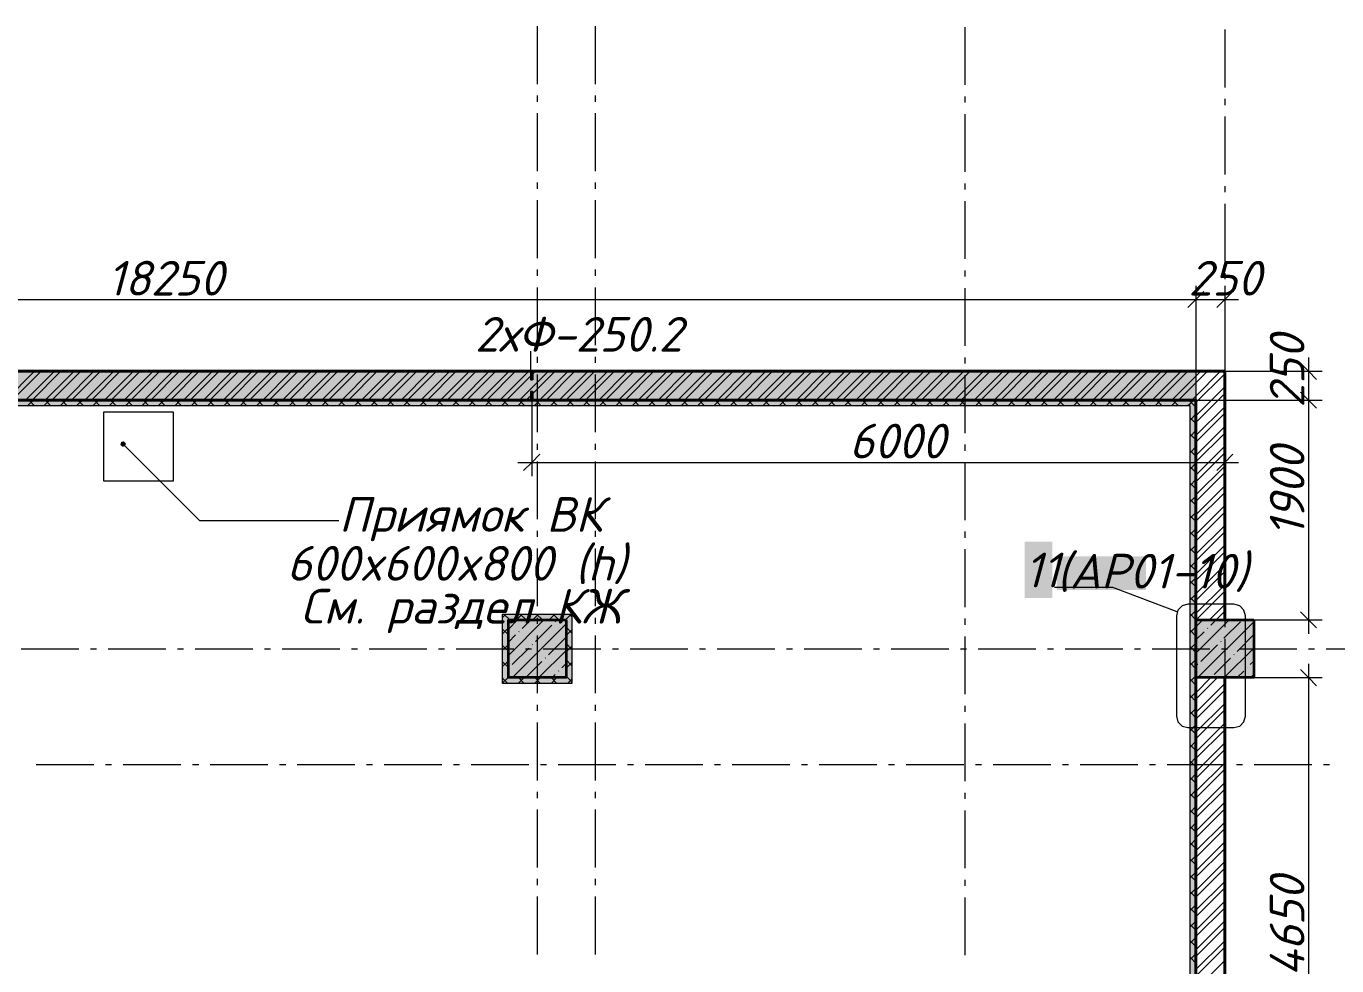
# Model space of a CAD drawing. Header units: millimetres. Extents: x -81576 to 1046824, y -248937 to 691537.
# Drawn here: x 158413 to 169755, y 669599 to 677726 of the extents above; entities that cross this region are included whole.
import ezdxf

# ---------------------------------------------------------------- set-up
doc = ezdxf.new("R2010")
doc.units = ezdxf.units.MM
doc.layers.add('PDF _Геометрия', color=7, linetype='Continuous', true_color=0x1d1d1d)
doc.layers.add('PDF _Сплошная заливка', color=7, linetype='Continuous', true_color=0xffffff)
doc.layers.add('PDF _Текст', color=7, linetype='Continuous')
doc.styles.add('PDF ISOCPEUR Italic', font='isocpeui.ttf')

msp = doc.modelspace()

# ---------------------------------------------------------------- hatches: boundary and pattern name
at = {"layer": 'PDF _Сплошная заливка', "true_color": 0x636466, "transparency": 33554559}
for points in [[(150286, 674491.1), (168536, 674491.1), (168536, 674741.1), (150286, 674741.1)], [(168486, 674441.1), (168486, 674491.1), (150286, 674491.1), (150286, 674441.1)], [(168486, 664391.1), (168536, 664391.1), (168536, 674491.1), (168486, 674491.1)], [(159234.3, 674129.5), (159227.8, 674105.4), (159245.5, 674087.7), (159269.7, 674094.1), (159276.1, 674118.3), (159258.5, 674136)], [(163086, 672591.1), (163086, 672641.1), (162536, 672641.1), (162536, 672591.1)], [(162586, 672041.1), (162586, 672591.1), (162536, 672591.1), (162536, 672041.1)], [(162586, 672091.1), (163086, 672091.1), (163086, 672591.1), (162586, 672591.1)], [(163136, 672091.1), (163136, 672641.1), (163086, 672641.1), (163086, 672091.1)], [(168536, 672091.1), (169036, 672091.1), (169036, 672591.1), (168536, 672591.1)], [(163136, 672041.1), (163136, 672091.1), (162586, 672091.1), (162586, 672041.1)]]:
    msp.add_hatch(color=251, dxfattribs=at).paths.add_polyline_path(points)

# ---------------------------------------------------------------- linework, layer by layer
at = {"layer": 'PDF _Геометрия', "color": 7, "lineweight": 9}
for points in [[(162836, 677726.2), (162836, 677226.2)], [(163336, 677726.2), (163336, 677226.2)], [(166536, 677719), (166536, 677219)], [(168786, 677697), (168786, 677197)], [(162836, 677126.2), (162836, 677073.3)], [(163336, 677126.2), (163336, 677073.3)], [(166536, 677119), (166536, 677066.1)], [(168786, 677097), (168786, 677044)], [(162836, 676973.3), (162836, 676473.3)], [(163336, 676973.3), (163336, 676473.3)], [(166536, 676966.1), (166536, 676466.1)], [(168786, 676944), (168786, 676444)], [(162836, 676373.3), (162836, 676320.3)], [(163336, 676373.3), (163336, 676320.3)], [(166536, 676366.1), (166536, 676313.2)], [(168786, 676344), (168786, 676291.1)], [(162836, 676220.4), (162836, 675720.3)], [(163336, 676220.4), (163336, 675720.3)], [(166536, 676213.2), (166536, 675713.2)], [(168786, 676191.1), (168786, 675691.1)], [(162836, 675620.4), (162836, 675567.4)], [(163336, 675620.4), (163336, 675567.4)], [(166536, 675613.2), (166536, 675560.3)], [(168786, 675591.1), (168786, 675538.2)], [(162836, 675467.4), (162836, 674967.4)], [(163336, 675467.4), (163336, 674967.4)], [(166536, 675460.3), (166536, 674960.3)], [(168606, 675431.8), (168536, 675361.8), (168466, 675291.8)], [(168536, 675481.8), (168536, 675361.8), (168536, 674491.1), (169510.1, 674491.1), (169630.1, 674491.1)], [(168856, 675431.8), (168786, 675361.8), (168716, 675291.8)], [(168786, 675481.8), (168786, 675361.8), (168786, 674741.1), (169510.1, 674741.1), (169630.1, 674741.1)], [(168786, 675438.2), (168786, 674938.2)], [(150166, 675361.8), (168536, 675361.8), (168906, 675361.8)], [(162779.5, 674685.6), (162779.5, 674914.1)], [(162836, 674867.4), (162836, 674814.5)], [(163336, 674867.4), (163336, 674814.5)], [(166536, 674860.3), (166536, 674807.4)], [(169510.1, 674861.1), (169510.1, 674491.1), (169510.1, 672471.1)], [(168786, 674838.2), (168786, 674785.3)], [(169580.1, 674671.1), (169510.1, 674741.1), (169440.1, 674811.1)], [(162836, 674714.5), (162836, 674214.5)], [(163336, 674714.5), (163336, 674214.5)], [(166536, 674707.4), (166536, 674207.4)], [(168786, 674685.3), (168786, 674185.3)], [(169580.1, 674421.1), (169510.1, 674491.1), (169440.1, 674561.1)], [(162787.7, 674485.1), (162787.7, 673953), (162787.7, 673833)], [(159252, 674111.8), (159913.2, 673449.6), (160452.5, 673449.6), (161119.2, 673449.6)], [(162836, 674114.5), (162836, 674061.6)], [(163336, 674114.5), (163336, 674061.6)], [(166536, 674107.4), (166536, 674054.5)], [(168786, 674085.3), (168786, 674032.4)], [(162667.7, 673953), (168906, 673953)], [(162857.7, 674023), (162787.7, 673953), (162717.7, 673883)], [(162836, 673961.6), (162836, 673461.6)], [(163336, 673961.6), (163336, 673461.6)], [(166536, 673954.5), (166536, 673454.5)], [(168856, 674023), (168786, 673953), (168716, 673883)], [(168786, 674052), (168786, 673953), (168786, 673833)], [(168786, 673932.4), (168786, 673432.4)], [(162836, 673361.6), (162836, 673308.7)], [(163336, 673361.6), (163336, 673308.7)], [(166536, 673354.5), (166536, 673301.5)], [(168786, 673332.4), (168786, 673279.5)], [(162836, 673208.7), (162836, 672708.7)], [(163336, 673208.7), (163336, 672708.7)], [(166536, 673201.5), (166536, 672701.5)], [(168786, 673179.5), (168786, 672679.5)], [(162836, 672608.7), (162836, 672555.8)], [(163336, 672608.7), (163336, 672555.8)], [(166536, 672601.5), (166536, 672548.6)], [(169036, 672591.1), (169510.1, 672591.1), (169630.1, 672591.1)], [(169580.1, 672521.1), (169510.1, 672591.1), (169440.1, 672661.1)], [(168786, 672579.5), (168786, 672526.5)], [(162836, 672455.8), (162836, 671955.8)], [(163336, 672455.8), (163336, 671955.8)], [(166536, 672448.6), (166536, 671948.6)], [(168786, 672426.5), (168786, 671926.5)], [(158369.4, 672341.1), (158869.4, 672341.1)], [(158969.4, 672341.1), (159022.3, 672341.1)], [(159122.3, 672341.1), (159622.3, 672341.1)], [(159722.3, 672341.1), (159775.2, 672341.1)], [(159875.2, 672341.1), (160375.2, 672341.1)], [(160475.2, 672341.1), (160528.1, 672341.1)], [(160628.1, 672341.1), (161128.1, 672341.1)], [(161228.1, 672341.1), (161281.1, 672341.1)], [(161381.1, 672341.1), (161881.1, 672341.1)], [(161981.1, 672341.1), (162034, 672341.1)], [(162134, 672341.1), (162634, 672341.1)], [(162734, 672341.1), (162786.9, 672341.1)], [(162886.9, 672341.1), (163386.9, 672341.1)], [(163486.9, 672341.1), (163539.8, 672341.1)], [(163639.8, 672341.1), (164139.8, 672341.1)], [(164239.8, 672341.1), (164292.7, 672341.1)], [(164392.7, 672341.1), (164892.7, 672341.1)], [(164992.7, 672341.1), (165045.7, 672341.1)], [(165145.6, 672341.1), (165645.7, 672341.1)], [(165745.7, 672341.1), (165798.6, 672341.1)], [(165898.6, 672341.1), (166398.6, 672341.1)], [(166498.6, 672341.1), (166551.5, 672341.1)], [(166651.5, 672341.1), (167151.5, 672341.1)], [(167251.5, 672341.1), (167304.4, 672341.1)], [(167404.4, 672341.1), (167904.4, 672341.1)], [(168004.4, 672341.1), (168057.3, 672341.1)], [(168157.3, 672341.1), (168657.3, 672341.1)], [(168757.3, 672341.1), (168810.2, 672341.1)], [(168910.2, 672341.1), (169410.2, 672341.1)], [(169510.2, 672341.1), (169563.2, 672341.1)], [(169663.2, 672341.1), (170163.2, 672341.1)], [(169580.1, 672021.1), (169510.1, 672091.1), (169440.1, 672161.1)], [(169510.1, 672211.1), (169510.1, 667320.8)], [(169036, 672091.1), (169510.1, 672091.1), (169630.1, 672091.1)], [(162836, 671855.8), (162836, 671802.8)], [(163336, 671855.8), (163336, 671802.8)], [(166536, 671848.6), (166536, 671795.7)], [(168786, 671826.5), (168786, 671773.6)], [(162836, 671702.8), (162836, 671202.8)], [(163336, 671702.8), (163336, 671202.8)], [(166536, 671695.7), (166536, 671195.7)], [(168786, 671673.6), (168786, 671173.6)], [(158499.7, 671341.1), (158999.7, 671341.1)], [(159099.7, 671341.1), (159152.6, 671341.1)], [(159252.6, 671341.1), (159752.6, 671341.1)], [(159852.6, 671341.1), (159905.6, 671341.1)], [(160005.6, 671341.1), (160505.6, 671341.1)], [(160605.6, 671341.1), (160658.5, 671341.1)], [(160758.5, 671341.1), (161258.5, 671341.1)], [(161358.5, 671341.1), (161411.4, 671341.1)], [(161511.4, 671341.1), (162011.4, 671341.1)], [(162111.4, 671341.1), (162164.3, 671341.1)], [(162264.3, 671341.1), (162764.3, 671341.1)], [(162864.3, 671341.1), (162917.2, 671341.1)], [(163017.2, 671341.1), (163517.2, 671341.1)], [(163617.2, 671341.1), (163670.1, 671341.1)], [(163770.1, 671341.1), (164270.1, 671341.1)], [(164370.1, 671341.1), (164423.1, 671341.1)], [(164523.1, 671341.1), (165023.1, 671341.1)], [(165123.1, 671341.1), (165176, 671341.1)], [(165276, 671341.1), (165776, 671341.1)], [(165876, 671341.1), (165928.9, 671341.1)], [(166028.9, 671341.1), (166528.9, 671341.1)], [(166628.9, 671341.1), (166681.8, 671341.1)], [(166781.8, 671341.1), (167281.8, 671341.1)], [(167381.8, 671341.1), (167434.7, 671341.1)], [(167534.7, 671341.1), (168034.7, 671341.1)], [(168134.7, 671341.1), (168187.7, 671341.1)], [(168287.7, 671341.1), (168787.7, 671341.1)], [(168887.7, 671341.1), (168940.6, 671341.1)], [(169040.6, 671341.1), (169540.6, 671341.1)], [(169640.6, 671341.1), (169693.5, 671341.1)], [(162836, 671102.8), (162836, 671049.9)], [(163336, 671102.8), (163336, 671049.9)], [(166536, 671095.7), (166536, 671042.8)], [(168786, 671073.6), (168786, 671020.7)], [(162836, 670949.9), (162836, 670449.9)], [(163336, 670949.9), (163336, 670449.9)], [(166536, 670942.8), (166536, 670442.8)], [(168786, 670920.7), (168786, 670420.7)], [(162836, 670349.9), (162836, 670297)], [(163336, 670349.9), (163336, 670297)], [(166536, 670342.8), (166536, 670289.9)], [(168786, 670320.7), (168786, 670267.8)], [(162836, 670197), (162836, 669697)], [(163336, 670197), (163336, 669697)], [(166536, 670189.9), (166536, 669689.9)], [(168786, 670167.8), (168786, 669667.8)]]:
    msp.add_lwpolyline(points, dxfattribs=at)
at = {"layer": 'PDF _Геометрия', "color": 7, "lineweight": 25}
for points in [[(162781.7, 674741.1), (162706.7, 674741.1), (162706.7, 674747.1), (162787.7, 674747.1), (162787.7, 674666.1), (162781.7, 674666.1)], [(162793.7, 674666.1), (162787.7, 674666.1), (162787.7, 674747.1), (162868.7, 674747.1), (162868.7, 674741.1), (162793.7, 674741.1)], [(162787.7, 674566.1), (162787.7, 674485.1), (162706.7, 674485.1), (162706.7, 674491.1), (162781.7, 674491.1), (162781.7, 674566.1)], [(162793.7, 674566.1), (162793.7, 674491.1), (162868.7, 674491.1), (162868.7, 674485.1), (162787.7, 674485.1), (162787.7, 674566.1)]]:
    msp.add_lwpolyline(points, close=True, dxfattribs=at)
at = {"layer": 'PDF _Геометрия', "color": 16, "lineweight": 40, "true_color": 0x800000}
for points in [[(150286, 674741.1), (168536, 674741.1), (168786, 674741.1), (168786, 672591.1)], [(168486, 674491.1), (150286, 674491.1)], [(168536, 667440.8), (168536, 674491.1)], [(168786, 672091.1), (168786, 667440.8)]]:
    msp.add_lwpolyline(points, dxfattribs=at)
at = {"layer": 'PDF _Геометрия', "color": 24, "lineweight": 9, "true_color": 0x8e1d1d}
for points in [[(158485.7, 674741.1), (158235.7, 674491.1)], [(158542.7, 674741.1), (158292.7, 674491.1)], [(158656.8, 674741.1), (158406.8, 674491.1)], [(158713.8, 674741.1), (158463.8, 674491.1)], [(158827.9, 674741.1), (158577.9, 674491.1)], [(158884.9, 674741.1), (158634.9, 674491.1)], [(158998.9, 674741.1), (158748.9, 674491.1)], [(159056, 674741.1), (158806, 674491.1)], [(159170, 674741.1), (158920, 674491.1)], [(159227, 674741.1), (158977, 674491.1)], [(159341.1, 674741.1), (159091.1, 674491.1)], [(159398.1, 674741.1), (159148.1, 674491.1)], [(159512.2, 674741.1), (159262.2, 674491.1)], [(159569.2, 674741.1), (159319.2, 674491.1)], [(159683.2, 674741.1), (159433.2, 674491.1)], [(159740.3, 674741.1), (159490.3, 674491.1)], [(159854.3, 674741.1), (159604.3, 674491.1)], [(159911.3, 674741.1), (159661.3, 674491.1)], [(160025.4, 674741.1), (159775.4, 674491.1)], [(160082.4, 674741.1), (159832.4, 674491.1)], [(160196.4, 674741.1), (159946.4, 674491.1)], [(160253.5, 674741.1), (160003.5, 674491.1)], [(160367.5, 674741.1), (160117.5, 674491.1)], [(160424.5, 674741.1), (160174.5, 674491.1)], [(160538.6, 674741.1), (160288.6, 674491.1)], [(160595.6, 674741.1), (160345.6, 674491.1)], [(160709.7, 674741.1), (160459.7, 674491.1)], [(160766.7, 674741.1), (160516.7, 674491.1)], [(160880.7, 674741.1), (160630.7, 674491.1)], [(160937.8, 674741.1), (160687.8, 674491.1)], [(161051.8, 674741.1), (160801.8, 674491.1)], [(161108.8, 674741.1), (160858.8, 674491.1)], [(161222.9, 674741.1), (160972.9, 674491.1)], [(161279.9, 674741.1), (161029.9, 674491.1)], [(161394, 674741.1), (161144, 674491.1)], [(161451, 674741.1), (161201, 674491.1)], [(161565, 674741.1), (161315, 674491.1)], [(161622.1, 674741.1), (161372.1, 674491.1)], [(161736.1, 674741.1), (161486.1, 674491.1)], [(161793.1, 674741.1), (161543.1, 674491.1)], [(161907.2, 674741.1), (161657.2, 674491.1)], [(161964.2, 674741.1), (161714.2, 674491.1)], [(162078.3, 674741.1), (161828.3, 674491.1)], [(162135.3, 674741.1), (161885.3, 674491.1)], [(162249.3, 674741.1), (161999.3, 674491.1)], [(162306.4, 674741.1), (162056.4, 674491.1)], [(162420.4, 674741.1), (162170.4, 674491.1)], [(162477.4, 674741.1), (162227.4, 674491.1)], [(162591.5, 674741.1), (162341.5, 674491.1)], [(162648.5, 674741.1), (162398.5, 674491.1)], [(162762.6, 674741.1), (162512.6, 674491.1)], [(162819.6, 674741.1), (162569.6, 674491.1)], [(162933.6, 674741.1), (162683.6, 674491.1)], [(162990.7, 674741.1), (162740.7, 674491.1)], [(163104.7, 674741.1), (162854.7, 674491.1)], [(163161.7, 674741.1), (162911.7, 674491.1)], [(163275.8, 674741.1), (163025.8, 674491.1)], [(163332.8, 674741.1), (163082.8, 674491.1)], [(163446.9, 674741.1), (163196.9, 674491.1)], [(163503.9, 674741.1), (163253.9, 674491.1)], [(163617.9, 674741.1), (163367.9, 674491.1)], [(163675, 674741.1), (163425, 674491.1)], [(163789, 674741.1), (163539, 674491.1)], [(163846, 674741.1), (163596, 674491.1)], [(163960.1, 674741.1), (163710.1, 674491.1)], [(164017.1, 674741.1), (163767.1, 674491.1)], [(164131.1, 674741.1), (163881.1, 674491.1)], [(164188.2, 674741.1), (163938.2, 674491.1)], [(164302.2, 674741.1), (164052.2, 674491.1)], [(164359.2, 674741.1), (164109.2, 674491.1)], [(164473.3, 674741.1), (164223.3, 674491.1)], [(164530.3, 674741.1), (164280.3, 674491.1)], [(164644.4, 674741.1), (164394.4, 674491.1)], [(164701.4, 674741.1), (164451.4, 674491.1)], [(164815.4, 674741.1), (164565.4, 674491.1)], [(164872.5, 674741.1), (164622.5, 674491.1)], [(164986.5, 674741.1), (164736.5, 674491.1)], [(165043.5, 674741.1), (164793.5, 674491.1)], [(165157.6, 674741.1), (164907.6, 674491.1)], [(165214.6, 674741.1), (164964.6, 674491.1)], [(165328.7, 674741.1), (165078.7, 674491.1)], [(165385.7, 674741.1), (165135.7, 674491.1)], [(165499.7, 674741.1), (165249.7, 674491.1)], [(165556.8, 674741.1), (165306.8, 674491.1)], [(165670.8, 674741.1), (165420.8, 674491.1)], [(165727.8, 674741.1), (165477.8, 674491.1)], [(165841.9, 674741.1), (165591.9, 674491.1)], [(165898.9, 674741.1), (165648.9, 674491.1)], [(166013, 674741.1), (165763, 674491.1)], [(166070, 674741.1), (165820, 674491.1)], [(166184, 674741.1), (165934, 674491.1)], [(166241.1, 674741.1), (165991.1, 674491.1)], [(166355.1, 674741.1), (166105.1, 674491.1)], [(166412.1, 674741.1), (166162.1, 674491.1)], [(166526.2, 674741.1), (166276.2, 674491.1)], [(166583.2, 674741.1), (166333.2, 674491.1)], [(166697.3, 674741.1), (166447.3, 674491.1)], [(166754.3, 674741.1), (166504.3, 674491.1)], [(166868.3, 674741.1), (166618.3, 674491.1)], [(166925.4, 674741.1), (166675.4, 674491.1)], [(167039.4, 674741.1), (166789.4, 674491.1)], [(167096.4, 674741.1), (166846.4, 674491.1)], [(167210.5, 674741.1), (166960.5, 674491.1)], [(167267.5, 674741.1), (167017.5, 674491.1)], [(167381.6, 674741.1), (167131.6, 674491.1)], [(167438.6, 674741.1), (167188.6, 674491.1)], [(167552.6, 674741.1), (167302.6, 674491.1)], [(167609.7, 674741.1), (167359.7, 674491.1)], [(167723.7, 674741.1), (167473.7, 674491.1)], [(167780.7, 674741.1), (167530.7, 674491.1)], [(167894.8, 674741.1), (167644.8, 674491.1)], [(167951.8, 674741.1), (167701.8, 674491.1)], [(168065.9, 674741.1), (167815.9, 674491.1)], [(168122.9, 674741.1), (167872.9, 674491.1)], [(168236.9, 674741.1), (167986.9, 674491.1)], [(168294, 674741.1), (168044, 674491.1)], [(168408, 674741.1), (168158, 674491.1)], [(168465, 674741.1), (168215, 674491.1)], [(168579.1, 674741.1), (168536, 674698.1), (168329.1, 674491.1)], [(168636.1, 674741.1), (168536, 674641), (168386.1, 674491.1)], [(168750.1, 674741.1), (168536, 674527), (168500.1, 674491.1)], [(168786, 674720), (168536, 674470)], [(168786, 674605.9), (168536, 674355.9)], [(168786, 674548.9), (168536, 674298.9)], [(168786, 674434.8), (168536, 674184.8)], [(168786, 674377.8), (168536, 674127.8)], [(168786, 674263.8), (168536, 674013.8)], [(168786, 674206.7), (168536, 673956.7)], [(168786, 674092.7), (168536, 673842.7)], [(168786, 674035.7), (168536, 673785.7)], [(168786, 673921.6), (168536, 673671.6)], [(168786, 673864.6), (168536, 673614.6)], [(168786, 673750.5), (168536, 673500.5)], [(168786, 673693.5), (168536, 673443.5)], [(168786, 673579.5), (168536, 673329.5)], [(168786, 673522.4), (168536, 673272.4)], [(168786, 673408.4), (168536, 673158.4)], [(168786, 673351.4), (168536, 673101.4)], [(168786, 673237.3), (168536, 672987.3)], [(168786, 673180.3), (168536, 672930.3)], [(168786, 673066.2), (168536, 672816.2)], [(168786, 673009.2), (168536, 672759.2)], [(168786, 672895.2), (168536, 672645.2)], [(168786, 672838.1), (168539, 672591.1)], [(168786, 672724.1), (168653, 672591.1)], [(168786, 672667.1), (168710.1, 672591.1)], [(168666.3, 672091.1), (168536, 671960.9)], [(168552.2, 672091.1), (168536, 672074.9)], [(168723.3, 672091.1), (168536, 671903.9)], [(168786, 672039.8), (168536, 671789.8)], [(168786, 671982.8), (168536, 671732.8)], [(168786, 671868.7), (168536, 671618.7)], [(168786, 671811.7), (168536, 671561.7)], [(168786, 671697.7), (168536, 671447.7)], [(168786, 671640.6), (168536, 671390.6)], [(168786, 671526.6), (168536, 671276.6)], [(168786, 671469.6), (168536, 671219.6)], [(168786, 671355.5), (168536, 671105.5)], [(168786, 671298.5), (168536, 671048.5)], [(168786, 671184.4), (168536, 670934.4)], [(168786, 671127.4), (168536, 670877.4)], [(168786, 671013.4), (168536, 670763.4)], [(168786, 670956.3), (168536, 670706.3)], [(168786, 670842.3), (168536, 670592.3)], [(168786, 670785.3), (168536, 670535.3)], [(168786, 670671.2), (168536, 670421.2)], [(168786, 670614.2), (168536, 670364.2)], [(168786, 670500.1), (168536, 670250.1)], [(168786, 670443.1), (168536, 670193.1)], [(168786, 670329.1), (168536, 670079.1)], [(168786, 670272), (168536, 670022)], [(168786, 670158), (168536, 669908)], [(168786, 670101), (168536, 669851)], [(168786, 669986.9), (168536, 669736.9)], [(168786, 669929.9), (168536, 669679.9)], [(168786, 669815.8), (168536, 669565.8)], [(168786, 669758.8), (168536, 669508.8)], [(168786, 669644.8), (168536, 669394.8)]]:
    msp.add_lwpolyline(points, dxfattribs=at)
at = {"layer": 'PDF _Геометрия', "color": 7, "lineweight": 40}
msp.add_lwpolyline([(150336, 674491.1), (150286, 674491.1), (150286, 674441.1), (150286, 674491.1), (168486, 674491.1), (168536, 674491.1), (168536, 667440.8)], dxfattribs=at)
at = {"layer": 'PDF _Геометрия', "color": 7, "lineweight": 13}
msp.add_lwpolyline([(168486, 664391.1), (168486, 674441.1), (150286, 674441.1), (150286, 672591.1), (150336, 672591.1), (150836, 672591.1), (150836, 672091.1), (150286, 672091.1)], dxfattribs=at)
at = {"layer": 'PDF _Геометрия', "lineweight": 9}
for points in [[(158475.2, 674491.1), (158425.2, 674441.1)], [(158435.2, 674491.1), (158485.2, 674441.1)], [(158616.6, 674491.1), (158566.6, 674441.1)], [(158576.6, 674491.1), (158626.6, 674441.1)], [(158758, 674491.1), (158708, 674441.1)], [(158718, 674491.1), (158768, 674441.1)], [(158899.4, 674491.1), (158849.4, 674441.1)], [(158859.4, 674491.1), (158909.4, 674441.1)], [(159040.9, 674491.1), (158990.9, 674441.1)], [(159000.8, 674491.1), (159050.8, 674441.1)], [(159182.3, 674491.1), (159132.3, 674441.1)], [(159142.3, 674491.1), (159192.3, 674441.1)], [(159323.7, 674491.1), (159273.7, 674441.1)], [(159283.7, 674491.1), (159333.7, 674441.1)], [(159465.1, 674491.1), (159415.1, 674441.1)], [(159425.1, 674491.1), (159475.1, 674441.1)], [(159606.5, 674491.1), (159556.5, 674441.1)], [(159566.5, 674491.1), (159616.5, 674441.1)], [(159748, 674491.1), (159698, 674441.1)], [(159708, 674491.1), (159758, 674441.1)], [(159889.4, 674491.1), (159839.4, 674441.1)], [(159849.4, 674491.1), (159899.4, 674441.1)], [(160030.8, 674491.1), (159980.8, 674441.1)], [(159990.8, 674491.1), (160040.8, 674441.1)], [(160172.2, 674491.1), (160122.2, 674441.1)], [(160132.2, 674491.1), (160182.2, 674441.1)], [(160313.7, 674491.1), (160263.7, 674441.1)], [(160273.6, 674491.1), (160323.6, 674441.1)], [(160455.1, 674491.1), (160405.1, 674441.1)], [(160415.1, 674491.1), (160465.1, 674441.1)], [(160596.5, 674491.1), (160546.5, 674441.1)], [(160556.5, 674491.1), (160606.5, 674441.1)], [(160737.9, 674491.1), (160687.9, 674441.1)], [(160697.9, 674491.1), (160747.9, 674441.1)], [(160879.3, 674491.1), (160829.3, 674441.1)], [(160839.3, 674491.1), (160889.3, 674441.1)], [(161020.8, 674491.1), (160970.8, 674441.1)], [(160980.7, 674491.1), (161030.7, 674441.1)], [(161162.2, 674491.1), (161112.2, 674441.1)], [(161122.2, 674491.1), (161172.2, 674441.1)], [(161303.6, 674491.1), (161253.6, 674441.1)], [(161263.6, 674491.1), (161313.6, 674441.1)], [(161445, 674491.1), (161395, 674441.1)], [(161405, 674491.1), (161455, 674441.1)], [(161586.4, 674491.1), (161536.4, 674441.1)], [(161546.4, 674491.1), (161596.4, 674441.1)], [(161727.9, 674491.1), (161677.9, 674441.1)], [(161687.9, 674491.1), (161737.9, 674441.1)], [(161869.3, 674491.1), (161819.3, 674441.1)], [(161829.3, 674491.1), (161879.3, 674441.1)], [(162010.7, 674491.1), (161960.7, 674441.1)], [(161970.7, 674491.1), (162020.7, 674441.1)], [(162152.1, 674491.1), (162102.1, 674441.1)], [(162112.1, 674491.1), (162162.1, 674441.1)], [(162293.6, 674491.1), (162243.6, 674441.1)], [(162253.5, 674491.1), (162303.5, 674441.1)], [(162435, 674491.1), (162385, 674441.1)], [(162395, 674491.1), (162445, 674441.1)], [(162576.4, 674491.1), (162526.4, 674441.1)], [(162536.4, 674491.1), (162586.4, 674441.1)], [(162717.8, 674491.1), (162667.8, 674441.1)], [(162677.8, 674491.1), (162727.8, 674441.1)], [(162859.2, 674491.1), (162809.2, 674441.1)], [(162819.2, 674491.1), (162869.2, 674441.1)], [(163000.7, 674491.1), (162950.7, 674441.1)], [(162960.6, 674491.1), (163010.6, 674441.1)], [(163142.1, 674491.1), (163092.1, 674441.1)], [(163102.1, 674491.1), (163152.1, 674441.1)], [(163283.5, 674491.1), (163233.5, 674441.1)], [(163243.5, 674491.1), (163293.5, 674441.1)], [(163424.9, 674491.1), (163374.9, 674441.1)], [(163384.9, 674491.1), (163434.9, 674441.1)], [(163566.3, 674491.1), (163516.3, 674441.1)], [(163526.3, 674491.1), (163576.3, 674441.1)], [(163707.8, 674491.1), (163657.8, 674441.1)], [(163667.8, 674491.1), (163717.8, 674441.1)], [(163849.2, 674491.1), (163799.2, 674441.1)], [(163809.2, 674491.1), (163859.2, 674441.1)], [(163990.6, 674491.1), (163940.6, 674441.1)], [(163950.6, 674491.1), (164000.6, 674441.1)], [(164132, 674491.1), (164082, 674441.1)], [(164092, 674491.1), (164142, 674441.1)], [(164273.5, 674491.1), (164223.5, 674441.1)], [(164233.4, 674491.1), (164283.4, 674441.1)], [(164414.9, 674491.1), (164364.9, 674441.1)], [(164374.9, 674491.1), (164424.9, 674441.1)], [(164556.3, 674491.1), (164506.3, 674441.1)], [(164516.3, 674491.1), (164566.3, 674441.1)], [(164697.7, 674491.1), (164647.7, 674441.1)], [(164657.7, 674491.1), (164707.7, 674441.1)], [(164839.1, 674491.1), (164789.1, 674441.1)], [(164799.1, 674491.1), (164849.1, 674441.1)], [(164980.6, 674491.1), (164930.6, 674441.1)], [(164940.5, 674491.1), (164990.5, 674441.1)], [(165122, 674491.1), (165072, 674441.1)], [(165082, 674491.1), (165132, 674441.1)], [(165263.4, 674491.1), (165213.4, 674441.1)], [(165223.4, 674491.1), (165273.4, 674441.1)], [(165404.8, 674491.1), (165354.8, 674441.1)], [(165364.8, 674491.1), (165414.8, 674441.1)], [(165546.2, 674491.1), (165496.2, 674441.1)], [(165506.2, 674491.1), (165556.2, 674441.1)], [(165687.7, 674491.1), (165637.7, 674441.1)], [(165647.7, 674491.1), (165697.7, 674441.1)], [(165829.1, 674491.1), (165779.1, 674441.1)], [(165789.1, 674491.1), (165839.1, 674441.1)], [(165970.5, 674491.1), (165920.5, 674441.1)], [(165930.5, 674491.1), (165980.5, 674441.1)], [(166111.9, 674491.1), (166061.9, 674441.1)], [(166071.9, 674491.1), (166121.9, 674441.1)], [(166253.4, 674491.1), (166203.4, 674441.1)], [(166213.3, 674491.1), (166263.3, 674441.1)], [(166394.8, 674491.1), (166344.8, 674441.1)], [(166354.8, 674491.1), (166404.8, 674441.1)], [(166536.2, 674491.1), (166486.2, 674441.1)], [(166496.2, 674491.1), (166546.2, 674441.1)], [(166677.6, 674491.1), (166627.6, 674441.1)], [(166637.6, 674491.1), (166687.6, 674441.1)], [(166819, 674491.1), (166769, 674441.1)], [(166779, 674491.1), (166829, 674441.1)], [(166960.5, 674491.1), (166910.5, 674441.1)], [(166920.4, 674491.1), (166970.4, 674441.1)], [(167101.9, 674491.1), (167051.9, 674441.1)], [(167061.9, 674491.1), (167111.9, 674441.1)], [(167243.3, 674491.1), (167193.3, 674441.1)], [(167203.3, 674491.1), (167253.3, 674441.1)], [(167384.7, 674491.1), (167334.7, 674441.1)], [(167344.7, 674491.1), (167394.7, 674441.1)], [(167526.1, 674491.1), (167476.1, 674441.1)], [(167486.1, 674491.1), (167536.1, 674441.1)], [(167667.6, 674491.1), (167617.6, 674441.1)], [(167627.6, 674491.1), (167677.6, 674441.1)], [(167809, 674491.1), (167759, 674441.1)], [(167769, 674491.1), (167819, 674441.1)], [(167950.4, 674491.1), (167900.4, 674441.1)], [(167910.4, 674491.1), (167960.4, 674441.1)], [(168091.8, 674491.1), (168041.8, 674441.1)], [(168051.8, 674491.1), (168101.8, 674441.1)], [(168233.3, 674491.1), (168183.3, 674441.1)], [(168193.2, 674491.1), (168243.2, 674441.1)], [(168374.7, 674491.1), (168324.7, 674441.1)], [(168334.7, 674491.1), (168384.7, 674441.1)], [(168516.1, 674491.1), (168486, 674461), (168466.1, 674441.1)], [(168476.1, 674491.1), (168486, 674481.2), (168536, 674431.2)], [(168536, 674369.6), (168486, 674319.6)], [(168486, 674339.8), (168536, 674289.8)], [(168536, 674228.2), (168486, 674178.2)], [(168486, 674198.3), (168536, 674148.3)], [(168536, 674086.8), (168486, 674036.8)], [(168486, 674056.9), (168536, 674006.9)], [(168536, 673945.4), (168486, 673895.4)], [(168486, 673915.5), (168536, 673865.5)], [(168536, 673803.9), (168486, 673753.9)], [(168486, 673774.1), (168536, 673724.1)], [(168536, 673662.5), (168486, 673612.5)], [(168486, 673632.6), (168536, 673582.6)], [(168536, 673521.1), (168486, 673471.1)], [(168486, 673491.2), (168536, 673441.2)], [(168536, 673379.7), (168486, 673329.7)], [(168486, 673349.8), (168536, 673299.8)], [(168536, 673238.2), (168486, 673188.2)], [(168486, 673208.4), (168536, 673158.4)], [(168536, 673096.8), (168486, 673046.8)], [(168486, 673067), (168536, 673017)], [(168536, 672955.4), (168486, 672905.4)], [(168486, 672925.5), (168536, 672875.5)], [(168536, 672814), (168486, 672764)], [(168486, 672784.1), (168536, 672734.1)], [(162564.9, 672641.1), (162536, 672612.3)], [(162547.9, 672641.1), (162597.9, 672591.1)], [(162665.4, 672591.1), (162586, 672511.7)], [(162893.5, 672591.1), (162586, 672283.6)], [(162706.3, 672641.1), (162656.3, 672591.1)], [(162689.3, 672641.1), (162739.3, 672591.1)], [(162779.5, 672591.1), (162705.7, 672517.3)], [(162847.7, 672641.1), (162797.7, 672591.1)], [(162830.7, 672641.1), (162880.7, 672591.1)], [(162989.1, 672641.1), (162939.1, 672591.1)], [(162972.2, 672641.1), (163022.2, 672591.1)], [(163130.6, 672641.1), (163086, 672596.6), (163080.6, 672591.1)], [(163113.6, 672641.1), (163136, 672618.7)], [(168536, 672672.6), (168486, 672622.6)], [(168486, 672642.7), (168536, 672592.7)], [(168596, 672591.1), (168536, 672531.1)], [(168824.1, 672591.1), (168536, 672303)], [(168710.1, 672591.1), (168664.7, 672545.8)], [(162586, 672520.8), (162536, 672470.8)], [(162536, 672511.6), (162586, 672461.6)], [(163086, 672555.5), (162621.6, 672091.1)], [(162679.5, 672491.1), (162677.2, 672488.8)], [(162962.3, 672545.8), (162819.7, 672403.2)], [(162993.2, 672576.7), (162990.8, 672574.3)], [(163086, 672527.3), (163136, 672477.3)], [(163136, 672505.1), (163086, 672455.2)], [(168536, 672531.1), (168486, 672481.1)], [(168486, 672501.3), (168536, 672451.3)], [(168607.7, 672488.8), (168536, 672417.1)], [(169036, 672574.9), (168552.2, 672091.1)], [(168638.6, 672519.7), (168636.2, 672517.3)], [(168921.4, 672574.3), (168778.8, 672431.7)], [(162586, 672379.4), (162536, 672329.4)], [(162536, 672370.2), (162586, 672320.2)], [(162648.6, 672460.3), (162586, 672397.6)], [(162793.6, 672377.1), (162791.2, 672374.7)], [(163076.3, 672431.7), (162933.8, 672289.2)], [(163086, 672385.8), (163136, 672335.8)], [(163136, 672363.7), (163086, 672313.7)], [(168536, 672389.7), (168486, 672339.7)], [(168721.8, 672374.7), (168579.2, 672232.2)], [(168752.7, 672405.6), (168750.3, 672403.2)], [(169035.4, 672460.3), (168892.8, 672317.7)], [(162762.7, 672346.2), (162620.1, 672203.7)], [(163086, 672327.4), (162849.7, 672091.1)], [(162907.6, 672263), (162905.3, 672260.7)], [(168486, 672359.9), (168536, 672309.9)], [(168835.8, 672260.7), (168693.3, 672118.1)], [(169036, 672346.8), (168780.3, 672091.1)], [(168866.7, 672291.6), (168864.3, 672289.2)], [(162586, 672238), (162536, 672188)], [(162536, 672228.7), (162586, 672178.7)], [(162594, 672177.5), (162591.6, 672175.1)], [(162876.7, 672232.2), (162735.7, 672091.1)], [(163021.7, 672149), (163019.3, 672146.6)], [(163086, 672213.3), (163047.8, 672175.1)], [(163086, 672244.4), (163136, 672194.4)], [(163136, 672222.3), (163086, 672172.3)], [(168536, 672248.3), (168486, 672198.3)], [(168486, 672218.4), (168536, 672168.4)], [(168553.1, 672206), (168550.7, 672203.7)], [(168949.9, 672146.6), (168894.4, 672091.1)], [(168980.8, 672177.5), (168978.4, 672175.1)], [(169036, 672232.8), (169006.9, 672203.7)], [(162586, 672096.6), (162536, 672046.6)], [(162536, 672087.3), (162582.2, 672041.1)], [(162722, 672091.1), (162672, 672041.1)], [(162673.6, 672091.1), (162723.6, 672041.1)], [(162863.4, 672091.1), (162813.4, 672041.1)], [(162815.1, 672091.1), (162865.1, 672041.1)], [(163004.8, 672091.1), (162954.8, 672041.1)], [(162956.5, 672091.1), (163006.5, 672041.1)], [(162990.8, 672118.1), (162963.8, 672091.1)], [(163086, 672099.3), (163077.8, 672091.1)], [(163086, 672103), (163097.9, 672091.1), (163136, 672053)], [(163136, 672080.9), (163096.2, 672041.1)], [(168536, 672106.9), (168486, 672056.9)], [(168486, 672077), (168536, 672027)], [(168667.1, 672092), (168666.3, 672091.1)], [(169036, 672118.7), (169008.4, 672091.1)], [(168536, 671965.5), (168486, 671915.5)], [(168486, 671935.6), (168536, 671885.6)], [(168536, 671824), (168486, 671774)], [(168486, 671794.2), (168536, 671744.2)], [(168536, 671682.6), (168486, 671632.6)], [(168486, 671652.7), (168536, 671602.7)], [(168536, 671541.2), (168486, 671491.2)], [(168486, 671511.3), (168536, 671461.3)], [(168536, 671399.8), (168486, 671349.8)], [(168486, 671369.9), (168536, 671319.9)], [(168536, 671258.3), (168486, 671208.3)], [(168486, 671228.5), (168536, 671178.5)], [(168536, 671116.9), (168486, 671066.9)], [(168486, 671087.1), (168536, 671037.1)], [(168536, 670975.5), (168486, 670925.5)], [(168486, 670945.6), (168536, 670895.6)], [(168536, 670834.1), (168486, 670784.1)], [(168486, 670804.2), (168536, 670754.2)], [(168536, 670692.7), (168486, 670642.7)], [(168486, 670662.8), (168536, 670612.8)], [(168536, 670551.2), (168486, 670501.2)], [(168486, 670521.4), (168536, 670471.4)], [(168536, 670409.8), (168486, 670359.8)], [(168486, 670380), (168536, 670330)], [(168536, 670268.4), (168486, 670218.4)], [(168486, 670238.5), (168536, 670188.5)], [(168536, 670127), (168486, 670077)], [(168486, 670097.1), (168536, 670047.1)], [(168536, 669985.6), (168486, 669935.6)], [(168486, 669955.7), (168536, 669905.7)], [(168536, 669844.1), (168486, 669794.1)], [(168486, 669814.3), (168536, 669764.3)], [(168536, 669702.7), (168486, 669652.7)], [(168486, 669672.8), (168536, 669622.8)]]:
    msp.add_lwpolyline(points, dxfattribs=at)
at = {"layer": 'PDF _Геометрия', "color": 7, "lineweight": 9}
for points in [[(159686, 673791.1), (159086, 673791.1), (159086, 674391.1), (159686, 674391.1)], [(159686, 673791.1), (159086, 673791.1), (159086, 674391.1), (159686, 674391.1)], [(168965.1, 672626.4), (168951.7, 672676.4), (168915.1, 672713), (168865.1, 672726.4), (168467.4, 672726.4), (168417.4, 672713), (168380.8, 672676.4), (168367.4, 672626.4), (168367.4, 671758.8), (168380.8, 671708.8), (168417.4, 671672.2), (168467.4, 671658.8), (168865.1, 671658.8), (168915.1, 671672.2), (168951.7, 671708.8), (168965.1, 671758.8)]]:
    msp.add_lwpolyline(points, close=True, dxfattribs=at)
at = {"layer": 'PDF _Геометрия', "color": 174, "lineweight": 9, "true_color": 0x0000a0}
msp.add_lwpolyline([(168373.8, 672661.5), (167817.4, 672870.3), (167312.4, 672870.3)], dxfattribs=at)
at = {"layer": 'PDF _Геометрия', "color": 7, "lineweight": 13}
for points in [[(163136, 672641.1), (163136, 672091.1), (163136, 672041.1), (162586, 672041.1), (162536, 672041.1), (162536, 672591.1), (162536, 672641.1), (163086, 672641.1)], [(163086, 672591.1), (162586, 672591.1), (162586, 672091.1), (163086, 672091.1)]]:
    msp.add_lwpolyline(points, close=True, dxfattribs=at)
at = {"layer": 'PDF _Геометрия', "color": 7, "lineweight": 35}
for points in [[(163086, 672591.1), (163086, 672091.1), (162586, 672091.1), (162586, 672591.1)], [(169036, 672591.1), (169036, 672091.1), (168536, 672091.1), (168536, 672591.1)]]:
    msp.add_lwpolyline(points, close=True, dxfattribs=at)
at = {"layer": 'PDF _Сплошная заливка', "lineweight": 9, "transparency": 33554559}
for points in [[(167054.5, 673268.3), (167292.7, 673268.3), (167054.5, 672778.8), (167292.7, 672778.8)], [(167330.4, 673141), (167384, 673141), (167330.4, 672850), (167384, 672850)], [(167384, 673141), (167622.1, 673141), (167384, 672850), (167622.1, 672850)], [(167622.1, 673141), (168104.3, 673141), (167622.1, 672850), (168104.3, 672850)]]:
    msp.add_solid(points, dxfattribs=at)

# ---------------------------------------------------------------- texts
at = {"layer": 'PDF _Текст', "char_height": 300, "attachment_point": 4, "style": 'PDF ISOCPEUR Italic'}
for s, insert in [('18250', (159114.1, 675546.6)), ('250', (168471.4, 675546.6)), ('2хФ-250.2', (162296.6, 675061.4)), ('6000', (165534, 674137.8)), ('Приямок ВК', (161119.2, 673462.2)), ('600x600x800 (h)', (160666.8, 673065.3)), ('11', (167054.5, 673022.2)), ('(АР01-10)', (167330.4, 672997.4)), ('См. раздел КЖ', (160785.8, 672668.4))]:
    msp.add_mtext(s, dxfattribs=dict(at, insert=insert))
at = {"layer": 'PDF _Текст', "char_height": 300, "attachment_point": 4, "rotation": 90, "style": 'PDF ISOCPEUR Italic'}
for s, insert in [('250', (169325.4, 674426.5)), ('1900', (169325.4, 673307.4)), ('4650', (169325.4, 669505.4))]:
    msp.add_mtext(s, dxfattribs=dict(at, insert=insert))

doc.saveas('drawing.dxf')
